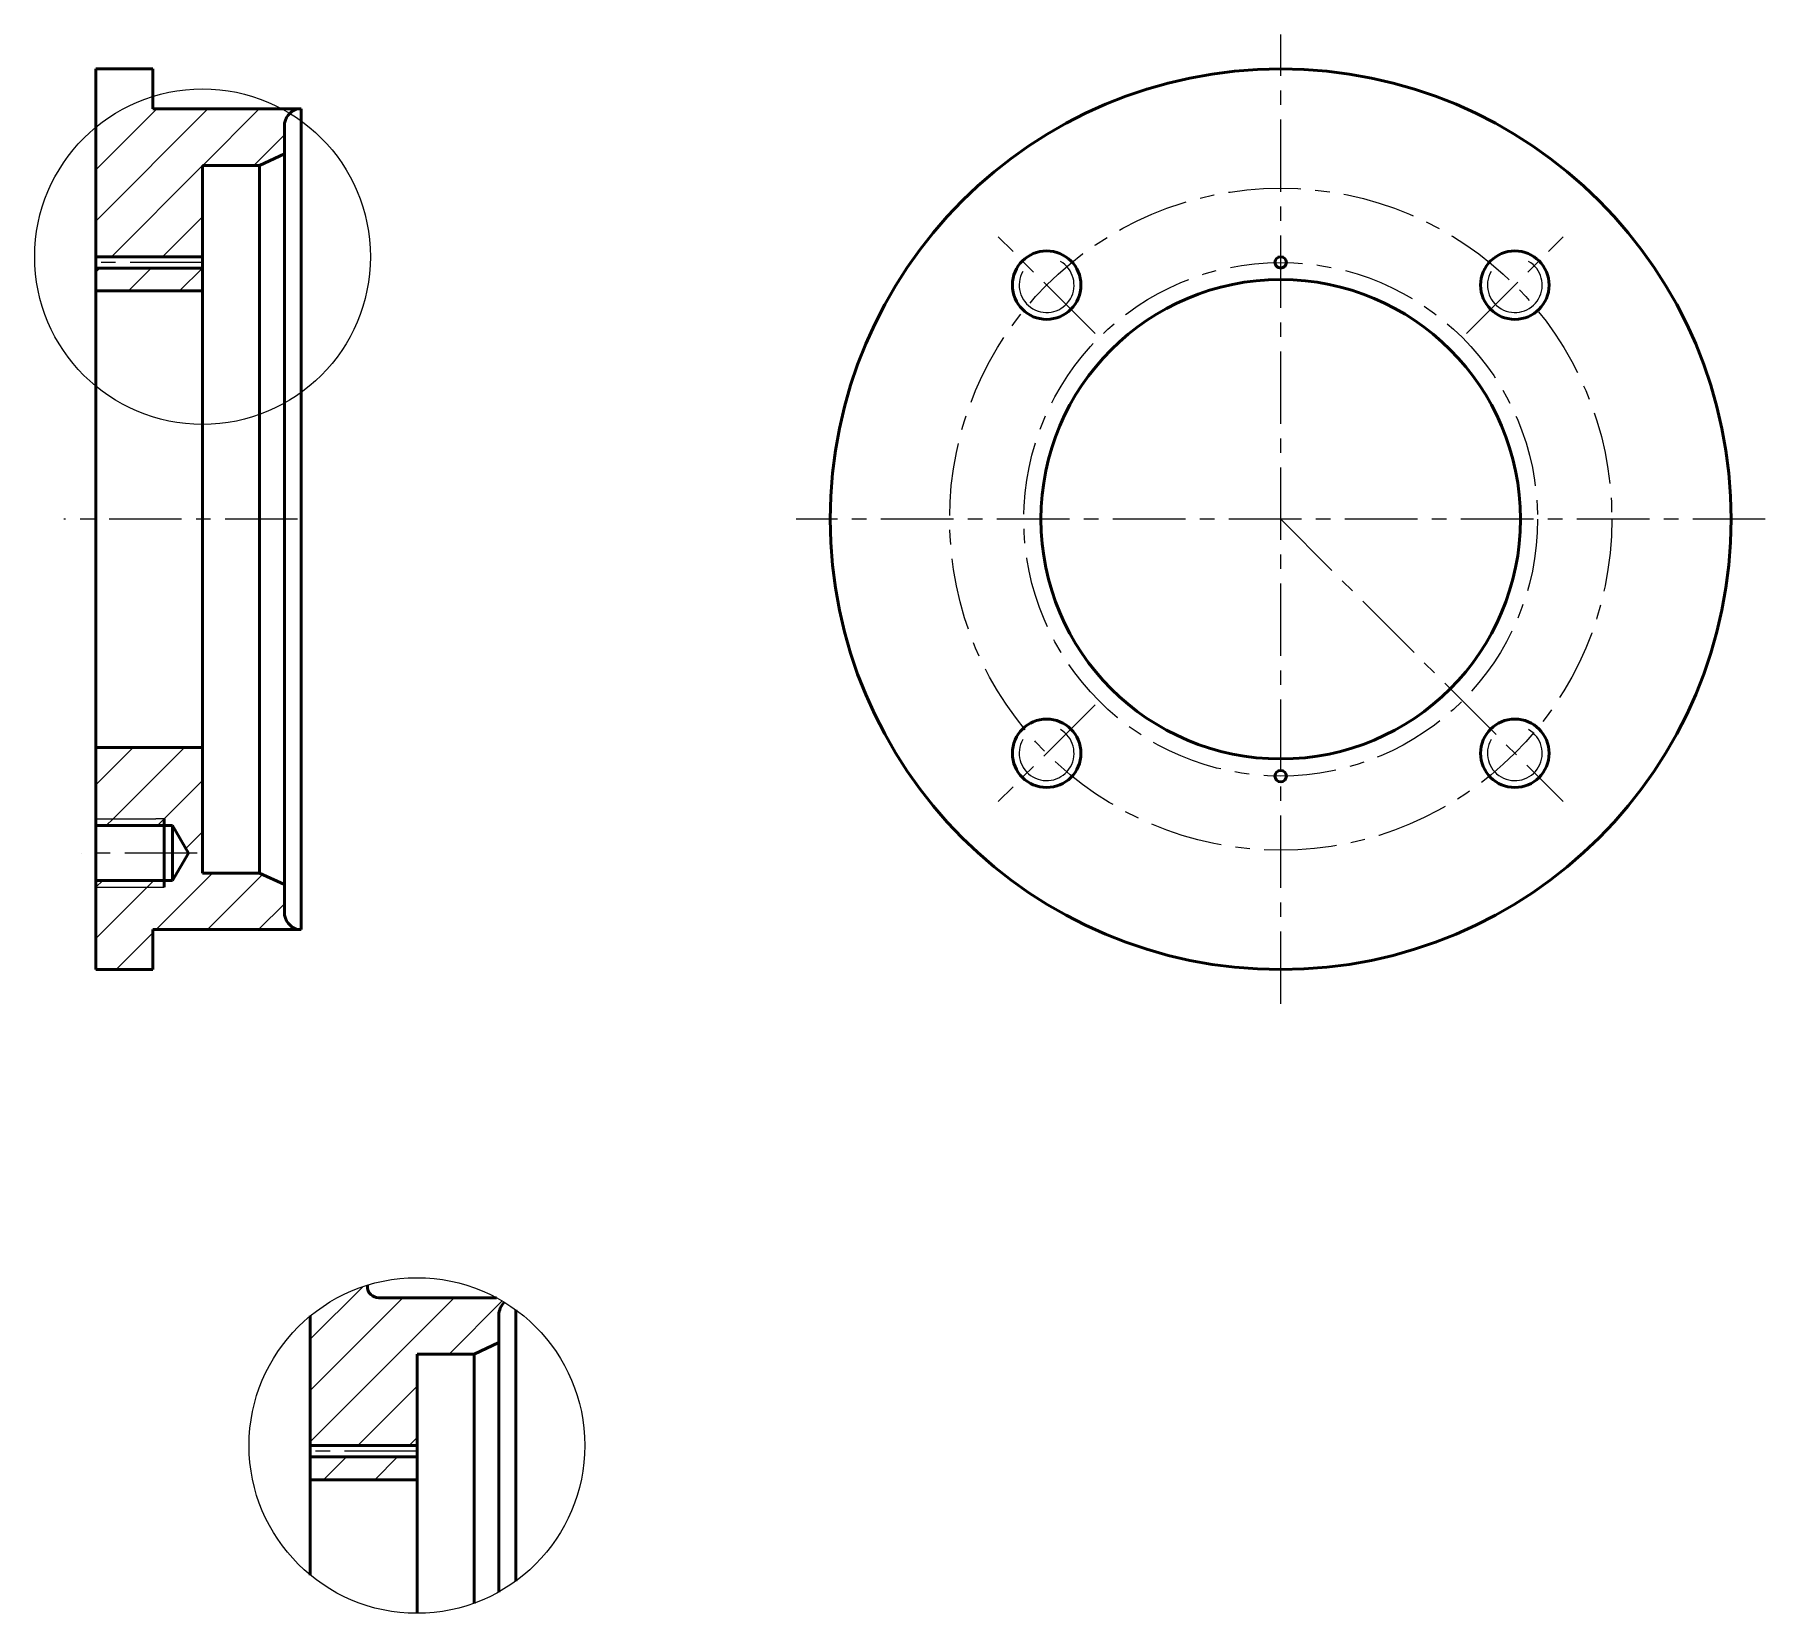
# Model space of a CAD drawing. Header units: millimetres. Extents: x -10140 to 28592, y 169 to 14599.
# Drawn here: x -10140.4 to -9988.8, y 14461.1 to 14599.4 of the extents above.
import ezdxf

# ---------------------------------------------------------------- set-up
doc = ezdxf.new("R2010")
doc.units = ezdxf.units.MM
doc.header["$LTSCALE"] = 0.2
doc.linetypes.add('CENTER', pattern=[50.8, 31.75, -6.35, 6.35, -6.35])
for name, color, linetype, lineweight in [('_Kreskowanie', 1, 'Continuous', 25), ('_Linie cienkie', 5, 'Continuous', 25), ('_Linie grube', 7, 'Continuous', 50), ('_Osie symetrii', 4, 'CENTER', 25)]:
    doc.layers.add(name, color=color, linetype=linetype, lineweight=lineweight)

msp = doc.modelspace()

# ---------------------------------------------------------------- hatches: boundary and pattern name
at = {"layer": '_Kreskowanie'}
h = msp.add_hatch(dxfattribs=at)
h.set_pattern_fill('ANSI31', color=256)
h.paths.add_polyline_path([(-10118.54, 14588.98), (-10118.54, 14591.41, -0.203192), (-10118.07, 14592.53, 0.013269), (-10118.74, 14592.92), (-10121.06, 14592.92), (-10130.06, 14592.92), (-10130.06, 14594.02, 0.097475), (-10135.06, 14591.33), (-10135.06, 14579.97), (-10125.71, 14579.97), (-10125.71, 14587.97), (-10120.71, 14587.97)])
h.paths.add_polyline_path([(-10125.71, 14578.97), (-10135.06, 14578.97), (-10135.06, 14576.97), (-10125.71, 14576.97)])
h.paths.add_polyline_path([(-10118.54, 14524.96), (-10120.71, 14525.97), (-10125.71, 14525.97), (-10125.71, 14536.97), (-10135.06, 14536.97), (-10135.06, 14530.73), (-10129.79, 14530.73), (-10129.06, 14530.73), (-10129.06, 14530.13), (-10128.34, 14530.13), (-10126.95, 14527.73), (-10128.34, 14525.33), (-10129.06, 14525.33), (-10129.06, 14524.73), (-10129.79, 14524.73), (-10135.06, 14524.73), (-10135.06, 14521.03), (-10135.06, 14517.53), (-10130.06, 14517.53), (-10130.06, 14521.03), (-10121.06, 14521.03), (-10117.38, 14521.03, -0.3401), (-10118.54, 14522.54)])
h = msp.add_hatch(dxfattribs=at)
h.set_pattern_fill('ANSI31', color=256)
h.paths.add_polyline_path([(-10129.06, 14525.33), (-10135.06, 14525.33), (-10135.06, 14525.11), (-10135.06, 14524.73), (-10129.79, 14524.73), (-10129.06, 14524.73)])
h.paths.add_polyline_path([(-10129.06, 14530.73), (-10129.79, 14530.73), (-10135.06, 14530.73), (-10135.06, 14530.13), (-10129.06, 14530.13)])
h.paths.add_polyline_path([(-10099.76, 14484.84), (-10099.76, 14487.26, -0.203192), (-10099.28, 14488.39, 0.013269), (-10099.96, 14488.77), (-10102.27, 14488.77), (-10111.27, 14488.77), (-10111.27, 14489.87, 0.097475), (-10116.27, 14487.18), (-10116.27, 14475.83), (-10106.92, 14475.83), (-10106.92, 14483.83), (-10101.92, 14483.83)])
h = msp.add_hatch(dxfattribs=at)
h.set_pattern_fill('ANSI31', color=256)
h.paths.add_polyline_path([(-10106.92, 14474.83), (-10116.27, 14474.83), (-10116.27, 14472.83), (-10106.92, 14472.83)])

# ---------------------------------------------------------------- linework, layer by layer
at = {"layer": '_Linie cienkie'}
for p, q in [((-10135.06, 14530.73), (-10129.79, 14530.73)), ((-10129.06, 14530.73), (-10129.79, 14530.73)), ((-10135.06, 14524.73), (-10129.79, 14524.73)), ((-10129.79, 14524.73), (-10129.06, 14524.73))]:
    msp.add_line(p, q, dxfattribs=at)
for centre in [(-10125.71, 14579.97), (-10106.93, 14475.83)]:
    msp.add_circle(centre, 14.7, dxfattribs=at)
for centre in [(-10051.77, 14577.48), (-10010.76, 14577.48), (-10051.77, 14536.47), (-10010.76, 14536.47)]:
    msp.add_arc(centre, 2.4, 150, 60, dxfattribs=at)
at = {"layer": '_Linie grube'}
for p, q in [((-10130.06, 14596.42), (-10135.06, 14596.42)), ((-10135.06, 14521.03), (-10135.06, 14596.42)), ((-10130.06, 14596.42), (-10130.06, 14592.92)), ((-10121.06, 14592.92), (-10130.06, 14592.92)), ((-10117.38, 14592.92), (-10121.06, 14592.92)), ((-10117.38, 14592.92), (-10117.06, 14592.92)), ((-10117.06, 14592.92), (-10117.06, 14521.03)), ((-10118.54, 14577.97), (-10118.54, 14591.41)), ((-10120.71, 14587.97), (-10118.54, 14588.98)), ((-10125.71, 14587.97), (-10125.71, 14525.97)), ((-10120.71, 14587.97), (-10125.71, 14587.97)), ((-10125.71, 14587.97), (-10120.71, 14587.97)), ((-10120.71, 14525.97), (-10120.71, 14587.97)), ((-10125.71, 14579.97), (-10135.06, 14579.97)), ((-10125.71, 14578.97), (-10135.06, 14578.97)), ((-10118.54, 14577.97), (-10118.54, 14522.54)), ((-10125.71, 14556.97), (-10125.71, 14525.97)), ((-10135.06, 14530.13), (-10129.06, 14530.13)), ((-10129.06, 14524.73), (-10129.06, 14530.73)), ((-10129.06, 14530.13), (-10128.34, 14530.13)), ((-10128.34, 14530.13), (-10128.34, 14527.54)), ((-10128.34, 14530.13), (-10126.95, 14527.73)), ((-10135.06, 14525.11), (-10135.06, 14529.53)), ((-10128.34, 14525.33), (-10126.95, 14527.73)), ((-10128.34, 14525.33), (-10128.34, 14527.54)), ((-10135.06, 14525.33), (-10129.06, 14525.33)), ((-10129.06, 14525.33), (-10128.34, 14525.33)), ((-10125.71, 14525.97), (-10120.71, 14525.97)), ((-10120.71, 14525.97), (-10118.54, 14524.96)), ((-10135.06, 14521.03), (-10135.06, 14517.53)), ((-10121.06, 14521.03), (-10130.06, 14521.03)), ((-10130.06, 14517.53), (-10130.06, 14521.03)), ((-10121.06, 14521.03), (-10117.38, 14521.03)), ((-10117.38, 14521.03), (-10117.06, 14521.03)), ((-10130.3, 14517.53), (-10135.06, 14517.53)), ((-10130.06, 14517.53), (-10135.06, 14517.53)), ((-10111.27, 14489.87), (-10111.27, 14489.77)), ((-10102.27, 14488.77), (-10110.27, 14488.77)), ((-10099.96, 14488.77), (-10102.27, 14488.77)), ((-10116.27, 14464.47), (-10116.27, 14487.18)), ((-10099.76, 14473.83), (-10099.76, 14487.26)), ((-10098.27, 14487.71), (-10098.27, 14463.94)), ((-10101.92, 14483.83), (-10099.76, 14484.84)), ((-10106.92, 14483.83), (-10106.92, 14461.12)), ((-10101.92, 14483.83), (-10106.92, 14483.83)), ((-10106.92, 14483.83), (-10101.92, 14483.83)), ((-10101.92, 14462), (-10101.92, 14483.83)), ((-10106.93, 14475.83), (-10116.28, 14475.83)), ((-10106.92, 14474.83), (-10116.27, 14474.83)), ((-10099.76, 14473.83), (-10099.76, 14462.99)), ((-10116.27, 14472.83), (-10106.92, 14472.83))]:
    msp.add_line(p, q, dxfattribs=at)
for points in [[(-10135.06, 14576.97), (-10125.71, 14576.97)], [(-10135.06, 14536.97), (-10125.71, 14536.97)]]:
    msp.add_lwpolyline(points, dxfattribs=at)
for centre, radius in [((-10031.27, 14556.97), 39.45), ((-10051.77, 14577.48), 3), ((-10031.27, 14579.47), 0.5), ((-10010.76, 14577.48), 3), ((-10031.27, 14556.97), 21), ((-10051.77, 14536.47), 3), ((-10010.76, 14536.47), 3), ((-10031.27, 14534.47), 0.5)]:
    msp.add_circle(centre, radius, dxfattribs=at)
for centre, radius, start, end in [((-10116.98, 14591.41), 1.56, 104.8672, 180), ((-10116.98, 14522.54), 1.56, 180, 255.1328), ((-10110.27, 14489.77), 1, 180, 270), ((-10098.19, 14487.26), 1.56, 134.0573, 180)]:
    msp.add_arc(centre, radius, start, end, dxfattribs=at)
at = {"layer": '_Osie symetrii'}
for p, q in [((-10031.27, 14514.52), (-10031.27, 14599.42)), ((-10047.53, 14573.24), (-10056.01, 14581.72)), ((-10015, 14573.24), (-10006.52, 14581.72)), ((-10125.71, 14579.47), (-10135.06, 14579.47)), ((-10117.38, 14556.97), (-10137.86, 14556.97)), ((-9988.82, 14556.97), (-10073.72, 14556.97)), ((-10031.27, 14556.97), (-10006.52, 14532.23)), ((-10047.53, 14540.71), (-10056.01, 14532.23)), ((-10126.17, 14527.73), (-10136.34, 14527.73)), ((-10106.92, 14475.33), (-10116.27, 14475.33))]:
    msp.add_line(p, q, dxfattribs=at)
for radius in [29, 22.5]:
    msp.add_circle((-10031.27, 14556.97), radius, dxfattribs=at)

doc.saveas('drawing.dxf')
